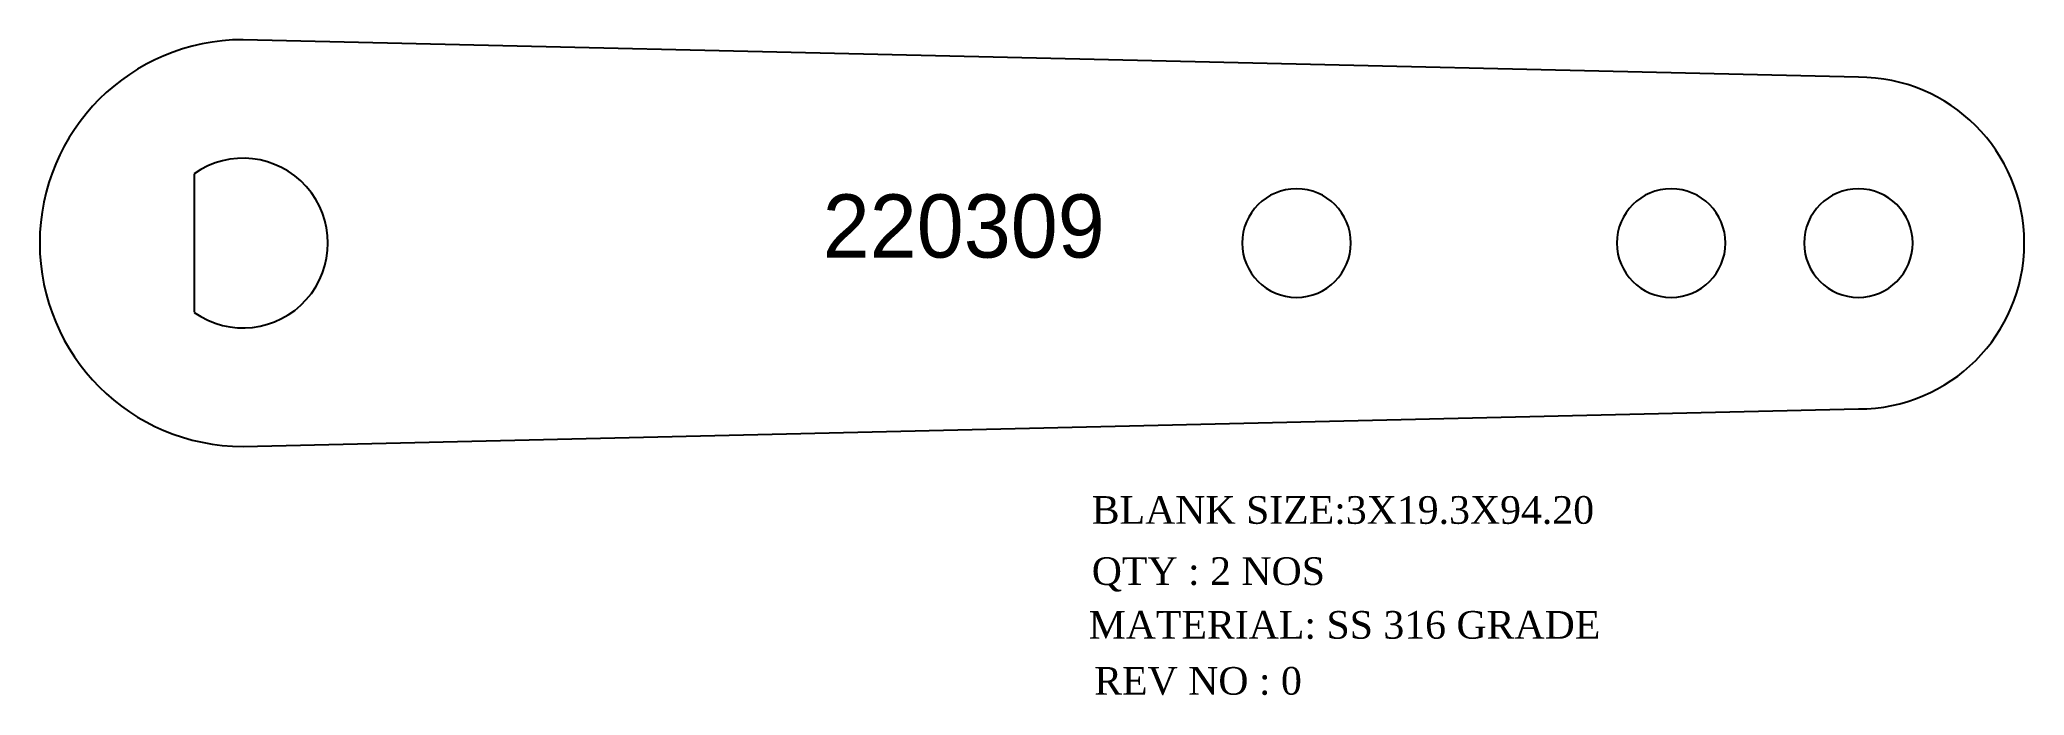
# Model space of a CAD drawing. Header units: inches. Extents: x 695.7 to 789.9, y 240 to 271.1.
import ezdxf

# ---------------------------------------------------------------- set-up
doc = ezdxf.new("R2010")
doc.units = ezdxf.units.IN
doc.header["$MEASUREMENT"] = 0
doc.layers.add('LaserCutting', color=3, linetype='Continuous')

msp = doc.modelspace()

# ---------------------------------------------------------------- linework, layer by layer
at = {"layer": 'LaserCutting'}
for p, q in [((782.041, 269.362), (705.367, 271.14)), ((703.043, 264.776), (703.043, 258.201)), ((705.367, 251.836), (782.041, 253.614))]:
    msp.add_line(p, q, dxfattribs=at)
for centre, radius, start, end in [((705.367, 261.488), 9.652, 90, 270), ((782.041, 261.488), 7.874, 270, 90), ((705.367, 261.488), 4.026, 234.74279, 125.25721), ((755.371, 261.488), 2.578, 0, 180), ((773.151, 261.488), 2.578, 0, 180), ((782.041, 261.488), 2.578, 0, 180), ((755.371, 261.488), 2.578, 180, 0), ((773.151, 261.488), 2.578, 180, 0), ((782.041, 261.488), 2.578, 180, 0)]:
    msp.add_arc(centre, radius, start, end, dxfattribs=at)

# ---------------------------------------------------------------- texts
at = {"layer": 'LaserCutting', "insert": (732.882, 263.798), "char_height": 3, "attachment_point": 1}
msp.add_mtext_dynamic_manual_height_columns('{\\fCentury Gothic|b0|i0|c0|p34;\\C1;220309}', width=18.27811, gutter_width=1, heights=[0], dxfattribs=at)
at = {"layer": 'LaserCutting', "linetype": 'Continuous', "char_height": 1.3125, "attachment_point": 1}
for s, insert, width in [('{\\fTimes New Roman|b0|i0|c0|p18;BLANK SIZE:3X19.3X94.20}', (745.651, 249.478), 55.65242), ('{\\fTimes New Roman|b0|i0|c0|p18;QTY : 2 NOS}', (745.651, 246.576), 12.95731), ('{\\fTimes New Roman|b0|i0|c0|p18;MATERIAL: SS 316 GRADE}', (745.504, 244.025), 55.65242), ('{\\fTimes New Roman|b0|i0|c0|p18;REV NO : 0}', (745.767, 241.368), 55.65242)]:
    msp.add_mtext(s, dxfattribs=dict(at, insert=insert, width=width))

doc.saveas('drawing.dxf')
